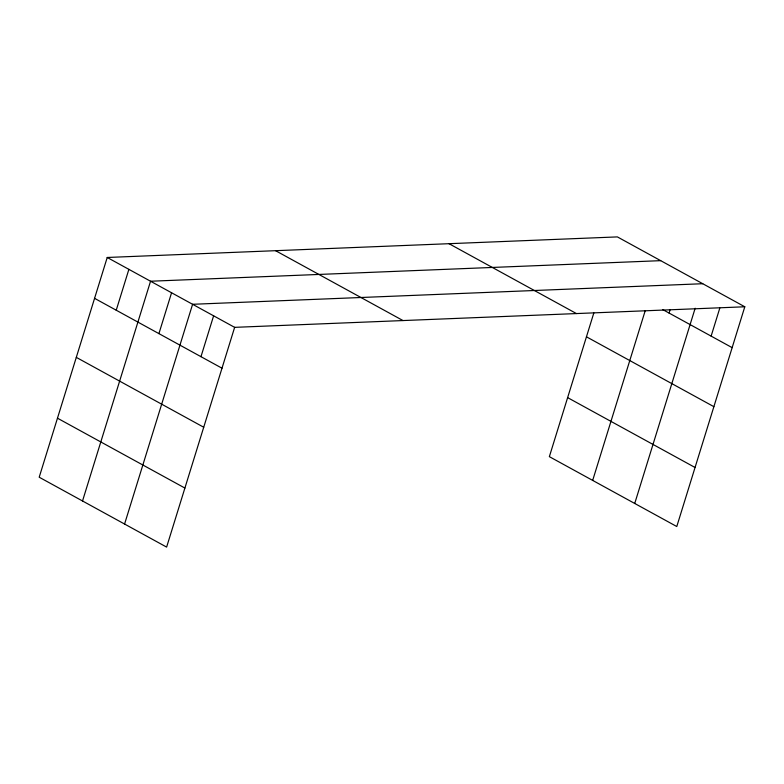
<?xml version="1.0" encoding="UTF-8"?>
<svg xmlns="http://www.w3.org/2000/svg" width="784" height="784" viewBox="0 0 784 784"><rect width="100%" height="100%" fill="white"/><g stroke="black" fill="none" stroke-linecap="round" stroke-linejoin="round"><path stroke-width="1.18" d="M744.8 306.779L617.38 236.905L107.222 257.475L39.2 477.221L166.62 547.095L234.641 327.349L744.8 306.779L676.778 526.525L549.359 456.651L593.831 312.963M116.238 310.219L128.88 269.353M82.526 500.976L150.548 281.231L660.696 260.66M158.917 333.621L171.569 292.765M124.578 524.035L192.599 304.29L702.748 283.72M200.969 356.681L213.62 315.815M592.675 480.406L645.242 310.611M669.075 313.061L670.163 309.553M634.726 503.465L695.163 308.239M711.127 336.111L719.8 308.092M662.764 309.602L732.148 347.645M449.026 243.697L576.446 313.571M586.452 336.806L713.881 406.671M567.626 397.625L695.055 467.489M275.576 250.694L402.996 320.558M107.222 257.475L234.641 327.349M94.57 298.341L221.999 368.206M76.303 357.367L203.722 427.241M57.477 418.195L184.897 488.06"/></g></svg>
